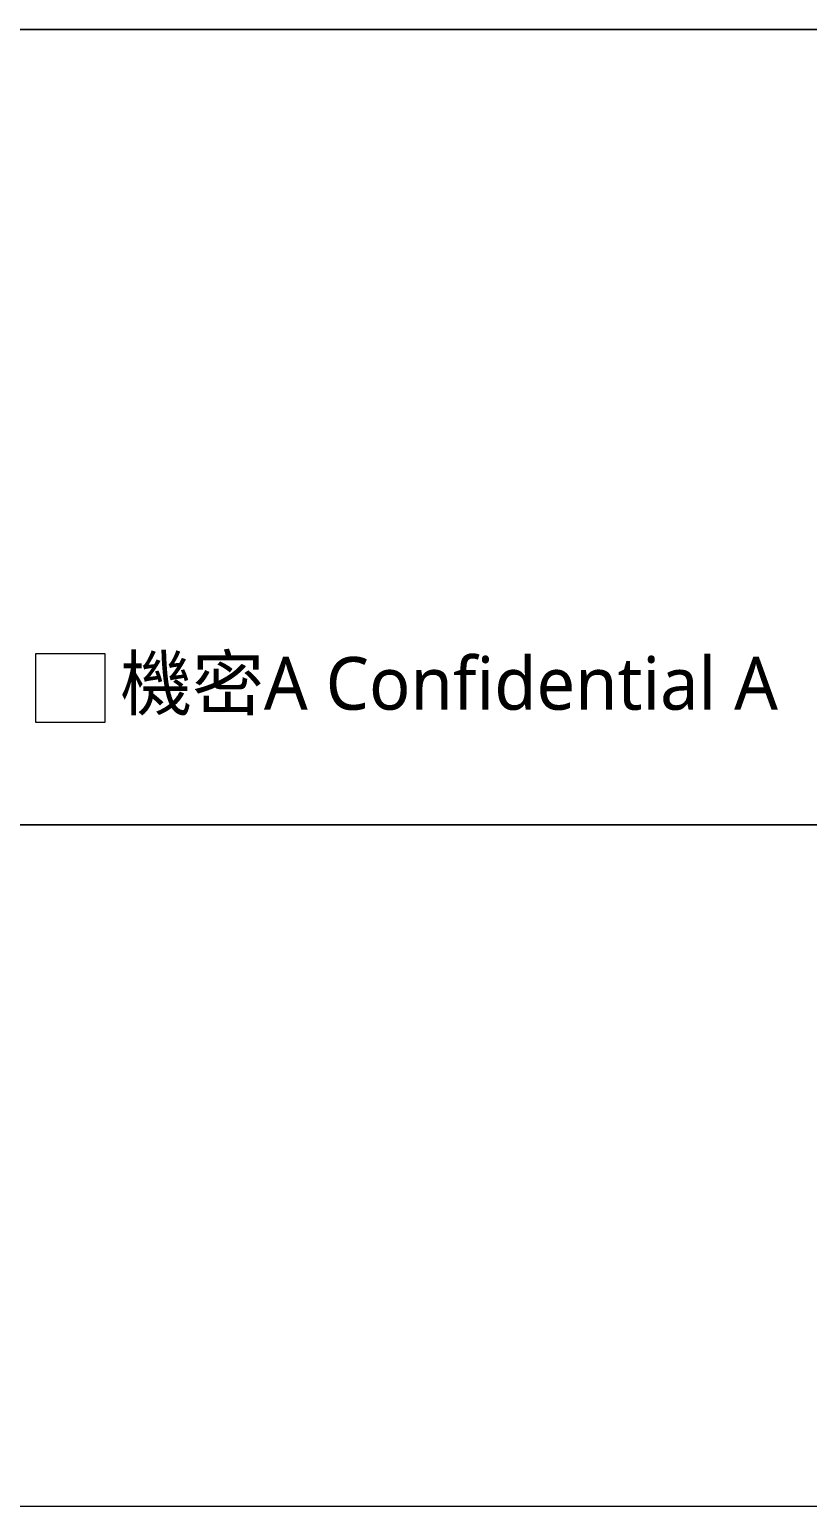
# Model space of a CAD drawing. Extents: x 3712 to 3815, y -392 to -307.
# Drawn here: x 3790.8 to 3793.68, y -385.87 to -380.41 of the extents above; entities that cross this region are included whole.
import ezdxf

# ---------------------------------------------------------------- set-up
doc = ezdxf.new("R2010")
doc.units = 0
doc.layers.get('0').update_dxf_attribs({"lineweight": 9})
doc.layers.add('尺寸線', color=3, linetype='Continuous', lineweight=5)
doc.styles.get("Standard").update_dxf_attribs({"font": 'PMingLiU.ttf'})

# ---------------------------------------------------------------- blocks, each defined once
blk = doc.blocks.new('AD')
at = {"color": 1}
blk.add_lwpolyline([(1059.809, 61.646), (1060.474, 61.646), (1060.474, 60.981), (1059.809, 60.981)], close=True, dxfattribs=at)
at = {"color": 2, "insert": (1060.622, 61.613), "char_height": 0.50771, "width": 6.63066, "attachment_point": 1}
blk.add_mtext('{\\fMicrosoft JhengHei|b0|i0|c136|p18;\\C1;機密A Confidential A}', dxfattribs=at)

msp = doc.modelspace()

# ---------------------------------------------------------------- linework, layer by layer
for p, q in [((3756.3584, -380.406), (3795.2229, -380.406)), ((3795.2229, -380.406), (3781.988, -380.406)), ((3781.988, -383.3471), (3795.2229, -383.3471)), ((3795.2229, -385.868), (3771.6941, -385.868))]:
    msp.add_line(p, q)
msp.add_lwpolyline([(3771.6941, -380.406), (3795.2229, -380.406), (3795.2229, -383.3471), (3771.6941, -383.3471)], close=True)

# ---------------------------------------------------------------- block references
at = {"layer": '尺寸線', "linetype": 'Continuous', "xscale": 0.384, "yscale": 0.384, "zscale": 0.384}
msp.add_blockref('AD', (3383.8567, -406.3859), dxfattribs=at)

doc.saveas('drawing.dxf')
